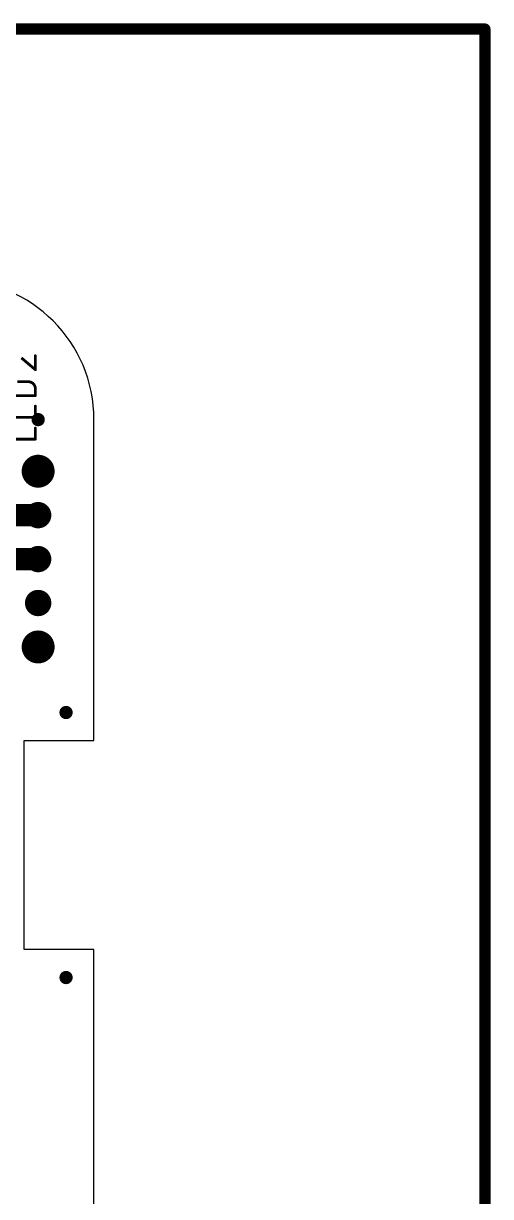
# Model space of a CAD drawing. Extents: x -1.91 to 1.91, y -2.61 to 1.61.
# Drawn here: x 1.074 to 1.91, y -0.492 to 1.61 of the extents above; entities that cross this region are included whole.
import ezdxf

# ---------------------------------------------------------------- set-up
doc = ezdxf.new("R2010")
doc.units = 0
for name, color, linetype in [('1', 22, 'CONTINUOUS'), ('17', 82, 'CONTINUOUS'), ('18', 82, 'CONTINUOUS'), ('20', 30, 'CONTINUOUS'), ('25', 253, 'CONTINUOUS')]:
    doc.layers.add(name, color=color, linetype=linetype)

# ---------------------------------------------------------------- blocks, each defined once
blk = doc.blocks.new('ROUNDP')
at = {"const_width": 0.5}
blk.add_lwpolyline([(0, -0.25, 1), (0, 0.25, 1), (0, -0.25)], format="xyb", dxfattribs=at)
blk = doc.blocks.new('ROUNDV')
at = {"const_width": 0.5}
blk.add_lwpolyline([(0, -0.25, 1), (0, 0.25, 1), (0, -0.25)], format="xyb", dxfattribs=at)

msp = doc.modelspace()

# ---------------------------------------------------------------- linework, layer by layer
at = {"layer": '1'}
for points, const_width in [([(-1.7, 1.6), (1.9, 1.6)], 0.02), ([(1.9, 1.6), (1.9, -2.5)], 0.02), ([(0.9375, 0.72874), (1.1, 0.72874)], 0.04), ([(1.1, 0.65), (1.025, 0.65)], 0.04)]:
    msp.add_lwpolyline(points, dxfattribs=dict(at, const_width=const_width))
for points, const_width in [([(1.905, 1.6, 1), (1.895, 1.6)], 0.01), ([(1.9, 1.595, 1), (1.9, 1.605)], 0.01), ([(1.1, 0.71874, 1), (1.1, 0.73874)], 0.02), ([(1.1, 0.64, 1), (1.1, 0.66)], 0.02)]:
    msp.add_lwpolyline(points, format="xyb", dxfattribs=dict(at, const_width=const_width))
at = {"layer": '20'}
for p, q in [((1.2, 0.325), (1.2, 0.9)), ((1.075, -0.05), (1.075, 0.325)), ((1.075, 0.325), (1.2, 0.325)), ((1.2, -0.05), (1.075, -0.05)), ((1.2, -1.275), (1.2, -0.05))]:
    msp.add_line(p, q, dxfattribs=at)
msp.add_arc((0.95, 0.9), 0.25, 0, 90, dxfattribs=at)
at = {"layer": '25', "const_width": 0.005}
for points in [[(1.07, 1.01065), (1.095, 0.9894)], [(1.095, 0.9894), (1.095, 1.0144)], [(1.0625, 0.9679), (1.0825, 0.9679)], [(1.095, 0.9554), (1.095, 0.9429)], [(1.095, 0.9429), (1.05, 0.9429)], [(1.095, 0.924), (1.095, 0.904)], [(1.095, 0.904), (1.05, 0.904)], [(1.095, 0.865), (1.095, 0.885)], [(1.05, 0.865), (1.095, 0.865)]]:
    msp.add_lwpolyline(points, dxfattribs=at)
at = {"layer": '25'}
for points, const_width in [([(1.09625, 1.0144, 1), (1.09375, 1.0144)], 0.0025), ([(1.09375, 0.9894, 1), (1.09625, 0.9894)], 0.0025), ([(1.09419, 0.988447, 1), (1.09581, 0.990352)], 0.0025), ([(1.095, 0.9554, 0.414214), (1.0825, 0.9679)], 0.005), ([(1.0825, 0.96915, 1), (1.0825, 0.96665)], 0.0025), ([(1.0825, 0.96665, 1), (1.0825, 0.96915)], 0.0025), ([(1.09625, 0.9554, 1), (1.09375, 0.9554)], 0.0025), ([(1.09375, 0.9554, 1), (1.09625, 0.9554)], 0.0025), ([(1.09375, 0.9429, 1), (1.09625, 0.9429)], 0.0025), ([(1.09625, 0.924, 1), (1.09375, 0.924)], 0.0025), ([(1.095, 0.94165, 1), (1.095, 0.94415)], 0.0025), ([(1.09375, 0.904, 1), (1.09625, 0.904)], 0.0025), ([(1.095, 0.90275, 1), (1.095, 0.90525)], 0.0025), ([(1.09625, 0.885, 1), (1.09375, 0.885)], 0.0025), ([(1.09375, 0.865, 1), (1.09625, 0.865)], 0.0025), ([(1.095, 0.86375, 1), (1.095, 0.86625)], 0.0025)]:
    msp.add_lwpolyline(points, format="xyb", dxfattribs=dict(at, const_width=const_width))

# ---------------------------------------------------------------- block references
at = {"layer": '17', "rotation": 90}
for p, xscale, yscale in [((1.1, 0.80748), 0.059055, 0.059055), ((1.1, 0.72874), 0.047244, 0.047244), ((1.1, 0.65), 0.047244, 0.047244), ((1.1, 0.57126), 0.047244, 0.047244), ((1.1, 0.49252), 0.059055, 0.059055)]:
    msp.add_blockref('ROUNDP', p, dxfattribs=dict(at, xscale=xscale, yscale=yscale))
at = {"layer": '18', "xscale": 0.02378, "yscale": 0.02378}
for p in [(1.1, 0.9), (1.15, 0.375), (1.15, -0.1)]:
    msp.add_blockref('ROUNDV', p, dxfattribs=at)

doc.saveas('drawing.dxf')
